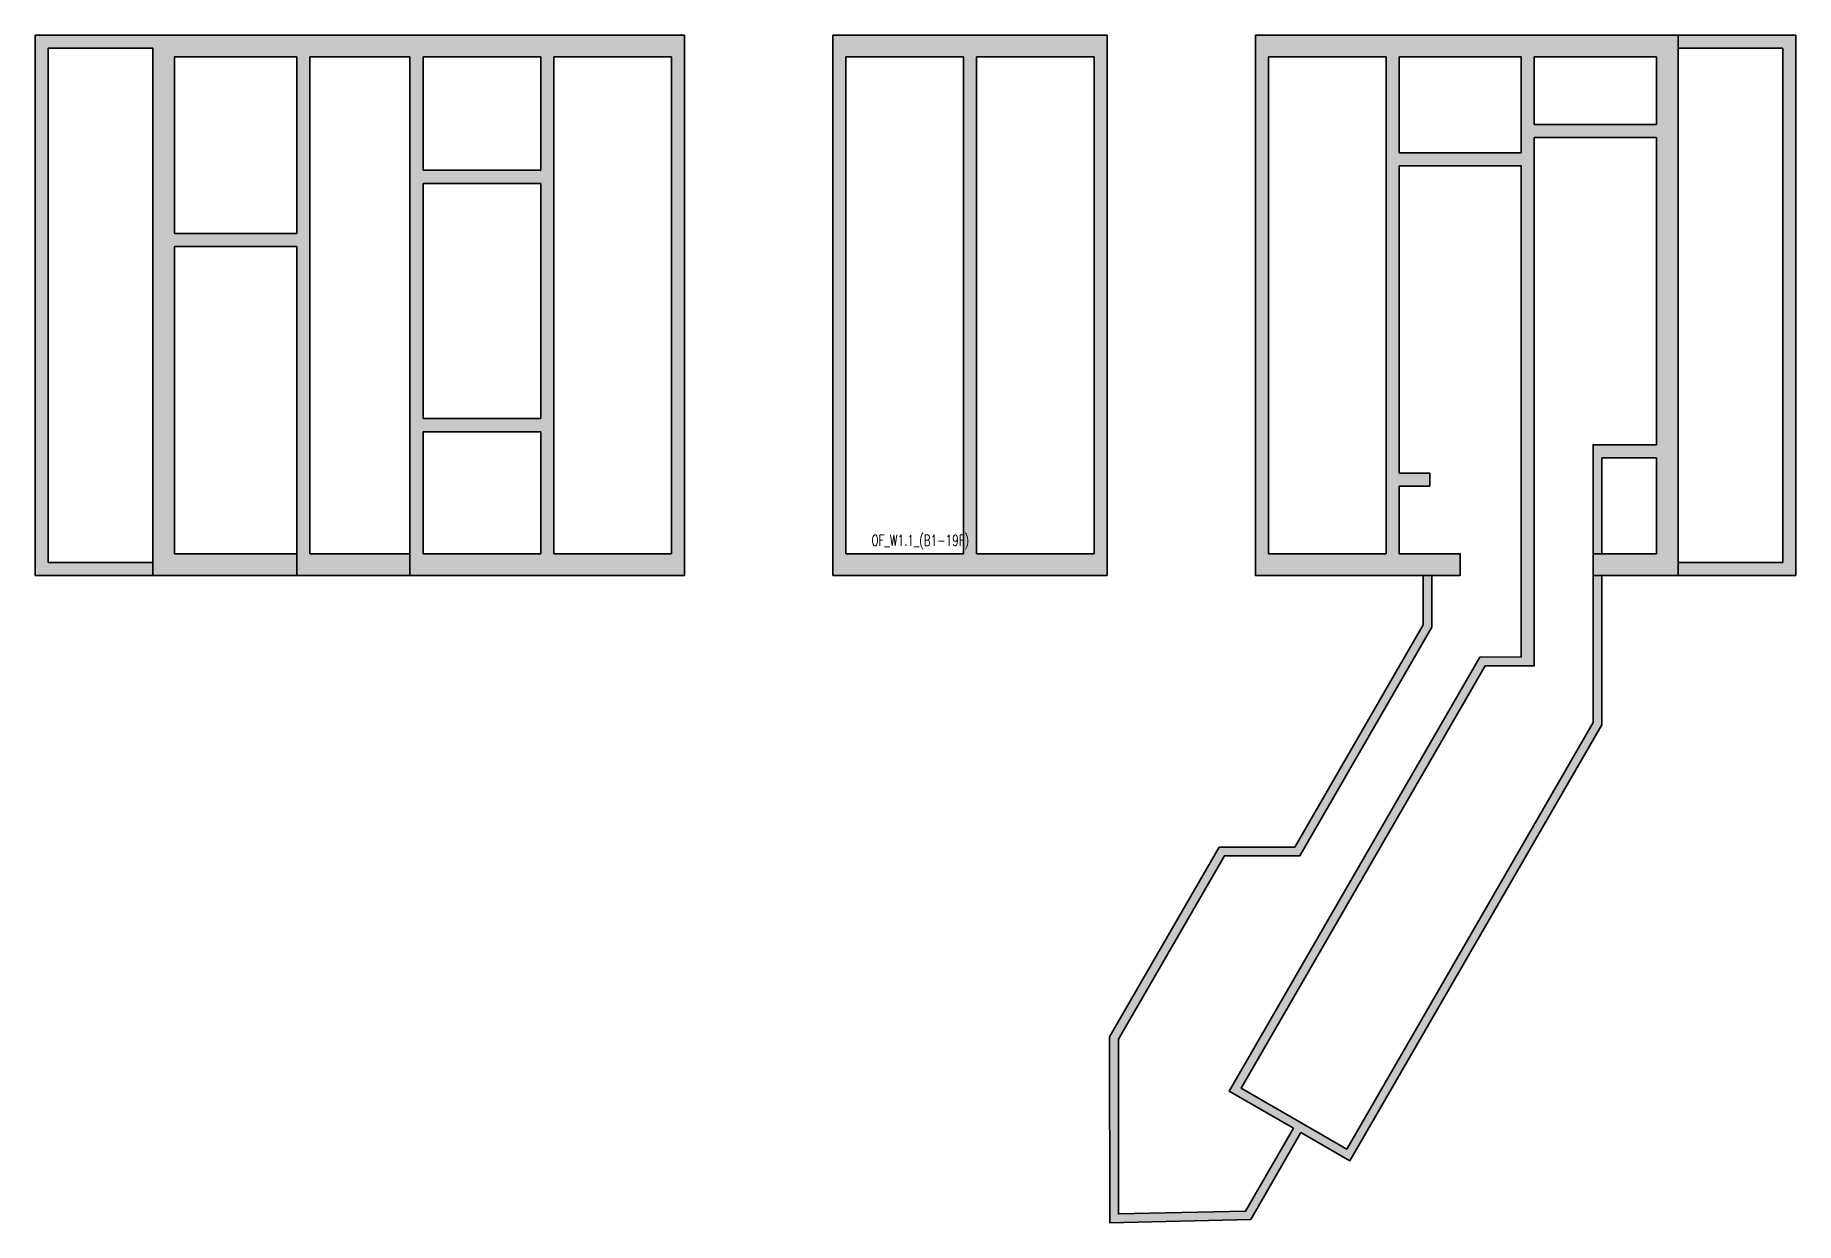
# Model space of a CAD drawing. Header units: millimetres. Extents: x 37600 to 78000, y 36943 to 64200.
import ezdxf

# ---------------------------------------------------------------- set-up
doc = ezdxf.new("R2010")
doc.units = ezdxf.units.MM
doc.layers.get('Defpoints').update_dxf_attribs({"color": 151, "lineweight": 9})
doc.layers.add('NDC_S_HATCH COLUMN AND WALL', color=251, linetype='Continuous', lineweight=13)
doc.layers.add('NDC_S_WALL', color=6, linetype='Continuous', lineweight=35)
doc.styles.add('NDC_BAR 2', font='romans.shx', dxfattribs={"width": 0.8})

msp = doc.modelspace()

# ---------------------------------------------------------------- hatches: boundary and pattern name
at = {"layer": 'NDC_S_HATCH COLUMN AND WALL', "ltscale": 200}
h = msp.add_hatch(color=251, dxfattribs=at)
h.dxf.hatch_style = 1
h.paths.add_polyline_path([(52500, 64200), (48251, 64200), (46200, 64200), (42601, 64200), (40300, 64200), (37600, 64200), (37600, 51800), (40300, 51800), (40300, 52100), (37900, 52100), (37900, 63900), (40300, 63900), (40300, 51800), (43600, 51800), (43600, 52300), (40800, 52300), (40800, 59350), (43600, 59350), (43600, 51800), (46200, 51800), (46200, 52300), (43900, 52300), (43900, 63700), (46200, 63700), (46200, 58750), (46200, 56050), (46200, 52300), (46200, 51800), (48700, 51800), (52500, 51800), (52500, 61650)])
h.paths.add_polyline_path([(43600, 63700), (43600, 59650), (40800, 59650), (40800, 63700)], flags=16)
h.paths.add_polyline_path([(46500, 63700), (48251, 63700), (49200, 63700), (49200, 61100), (46500, 61100)], flags=16)
h.paths.add_polyline_path([(46500, 60800), (49200, 60800), (49200, 55400), (46500, 55400), (46500, 56050), (46500, 58750)], flags=16)
h.paths.add_polyline_path([(49500, 63700), (52200, 63700), (52200, 52300), (49500, 52300)], flags=16)
h.paths.add_polyline_path([(46500, 55100), (49200, 55100), (49200, 52300), (48700, 52300), (46500, 52300)], flags=16)
h.paths.add_polyline_path([(62200, 64200), (55900, 64200), (55900, 51800), (62200, 51800)])
h.paths.add_polyline_path([(58900, 63700), (58900, 52300), (56200, 52300), (56200, 63700)], flags=16)
h.paths.add_polyline_path([(59200, 63700), (61900, 63700), (61900, 52300), (59200, 52300)], flags=16)
h.paths.add_polyline_path([(75300, 64200), (72000, 64200), (70498, 64200), (65600, 64200), (65600, 51800), (65900, 51800), (70300, 51800), (70300, 52300), (68900, 52300), (68900, 53850), (69600, 53850), (69600, 54150), (68900, 54150), (68900, 61200), (71700, 61200), (71700, 51800), (71700, 49929), (70753, 49928), (64999, 39962), (66471, 39112), (65375, 37213), (62457, 37148), (62455, 41155), (64887, 45367), (66620, 45368), (69650, 50617), (69650, 51800), (69450, 51800), (69450, 50671), (66504, 45568), (64771, 45567), (62255, 41208), (62257, 36943), (65492, 37016), (66645, 39012), (67770, 38362), (73550, 48372), (73550, 51800), (73350, 51800), (73350, 48426), (67697, 38635), (65272, 40035), (70869, 49728), (72000, 49728), (72000, 51800), (72000, 52300), (72000, 54800), (72000, 61850), (74800, 61850), (74800, 54800), (73350, 54800), (73350, 52300), (73550, 52300), (73550, 54500), (74800, 54500), (74800, 52300), (73350, 52300), (73350, 51800), (73550, 51800), (75300, 51800), (75300, 52100)])
h.paths.add_polyline_path([(68600, 63700), (68600, 52300), (65900, 52300), (65900, 63700)], flags=16)
h.paths.add_polyline_path([(68900, 63700), (70498, 63700), (71700, 63700), (71700, 61500), (68900, 61500)], flags=16)
h.paths.add_polyline_path([(72000, 63700), (74800, 63700), (74800, 62150), (72000, 62150)], flags=16)
h.paths.add_polyline_path([(78000, 64200), (75300, 64200), (75300, 63900), (77700, 63900), (77700, 52100), (75300, 52100), (75300, 51800), (78000, 51800)])

# ---------------------------------------------------------------- linework, layer by layer
at = {"layer": 'NDC_S_WALL', "ltscale": 200}
for p, q in [((40300, 64200), (37600, 64200)), ((37600, 64200), (37600, 51800)), ((37900, 52100), (37900, 63900)), ((37900, 63900), (40300, 63900)), ((37600, 51800), (40300, 51800)), ((40300, 52100), (37900, 52100)), ((40300, 51800), (40300, 52100))]:
    msp.add_line(p, q, dxfattribs=at)
at = {"layer": 'NDC_S_WALL'}
for p, q in [((40300, 64200), (42601, 64200)), ((40300, 51800), (40300, 63900)), ((42601, 64200), (46200, 64200)), ((46200, 64200), (48251, 64200)), ((48251, 64200), (52500, 64200)), ((52500, 64200), (52500, 61650)), ((55900, 64200), (55900, 51800)), ((62200, 64200), (55900, 64200)), ((62200, 51800), (62200, 64200)), ((43600, 63700), (40800, 63700)), ((40800, 63700), (40800, 59650)), ((43600, 59650), (43600, 63700)), ((46200, 63700), (43900, 63700)), ((43900, 63700), (43900, 52300)), ((46200, 58750), (46200, 63700)), ((48251, 63700), (46500, 63700)), ((46500, 63700), (46500, 61100)), ((49200, 63700), (48251, 63700)), ((49200, 61100), (49200, 63700)), ((52200, 63700), (49500, 63700)), ((49500, 63700), (49500, 52300)), ((52200, 52300), (52200, 63700)), ((56200, 63700), (58900, 63700)), ((56200, 52300), (56200, 63700)), ((58900, 63700), (58900, 52300)), ((59200, 52300), (59200, 63700)), ((59200, 63700), (61900, 63700)), ((61900, 63700), (61900, 52300)), ((65900, 52300), (65900, 63700)), ((65900, 63700), (68600, 63700)), ((68600, 63700), (68600, 63700)), ((68600, 63700), (68600, 52300)), ((68900, 61500), (68900, 63700)), ((68900, 63700), (70498, 63700)), ((70498, 63700), (71700, 63700)), ((71700, 63700), (71700, 61500)), ((72000, 63700), (74800, 63700)), ((72000, 62150), (72000, 63700)), ((74800, 63700), (74800, 62150)), ((74800, 62150), (72000, 62150)), ((52500, 51800), (52500, 61650)), ((71700, 61500), (68900, 61500)), ((46500, 61100), (49200, 61100)), ((49200, 60800), (46500, 60800)), ((46500, 60800), (46500, 58750)), ((49200, 55400), (49200, 60800)), ((40800, 59650), (43600, 59650)), ((43600, 59350), (40800, 59350)), ((40800, 59350), (40800, 52300)), ((43600, 51800), (43600, 59350)), ((46200, 58750), (46200, 56050)), ((46500, 56050), (46500, 58750)), ((46200, 52300), (46200, 56050)), ((46500, 56050), (46500, 55400)), ((46500, 55400), (49200, 55400)), ((49200, 55100), (46500, 55100)), ((46500, 55100), (46500, 52300)), ((49200, 52300), (49200, 55100)), ((40800, 52300), (43600, 52300)), ((43600, 52300), (43600, 51800)), ((43900, 52300), (46200, 52300)), ((46200, 51800), (46200, 52300)), ((46200, 52300), (46200, 51800)), ((46500, 52300), (48700, 52300)), ((48700, 52300), (49200, 52300)), ((49500, 52300), (52200, 52300)), ((58900, 52300), (56200, 52300)), ((61900, 52300), (59200, 52300)), ((68600, 52300), (65900, 52300)), ((72000, 52300), (72000, 52300)), ((43600, 51800), (40300, 51800)), ((46200, 51800), (43600, 51800)), ((48700, 51800), (46200, 51800)), ((52500, 51800), (48700, 51800)), ((55900, 51800), (62200, 51800))]:
    msp.add_line(p, q, dxfattribs=at)
at = {"layer": 'NDC_S_WALL', "ltscale": 200}
for points in [[(65900, 51800), (65600, 51800), (70300, 51800), (70300, 52300), (70300, 52300), (68900, 52300), (68900, 53850), (69600, 53850), (69600, 54150), (68900, 54150), (68900, 61200), (71700, 61200), (71700, 51800), (71700, 49929), (70753, 49928), (64999, 39962), (66471, 39112), (65375, 37213), (62457, 37148), (62455, 41155), (64887, 45367), (66620, 45368), (69650, 50617), (69650, 51800), (69450, 51800), (69450, 50671), (66504, 45568), (64771, 45567), (62255, 41208), (62257, 36943), (65492, 37016), (66645, 39012), (67770, 38362), (73550, 48372), (73550, 51800), (73350, 51800), (75300, 51800), (75300, 64200), (72000, 64200), (70498, 64200), (65600, 64200), (65600, 51800)], [(73550, 52300), (73550, 54500), (74800, 54500), (74800, 52300), (73350, 52300), (73350, 51800), (73350, 48426), (67697, 38635), (65272, 40035), (70869, 49728), (72000, 49728), (72000, 51800), (72000, 52300), (72000, 54800), (72000, 61850), (74800, 61850), (74800, 54800), (73350, 54800), (73350, 52300)]]:
    msp.add_lwpolyline(points, dxfattribs=at)
msp.add_lwpolyline([(75300, 64200), (78000, 64200), (78000, 51800), (75300, 51800), (75300, 52100), (77700, 52100), (77700, 63900), (75300, 63900)], close=True, dxfattribs=at)
at = {"layer": 'NDC_S_WALL'}
msp.add_lwpolyline([(69600, 54150), (69600, 53850)], dxfattribs=at)

# ---------------------------------------------------------------- texts
at = {"layer": 'Defpoints', "style": 'NDC_BAR 2', "width": 0.7}
msp.add_text('OF_W1.1_(B1-19F)', height=250, dxfattribs=at).set_placement((56789, 52483))

doc.saveas('drawing.dxf')
